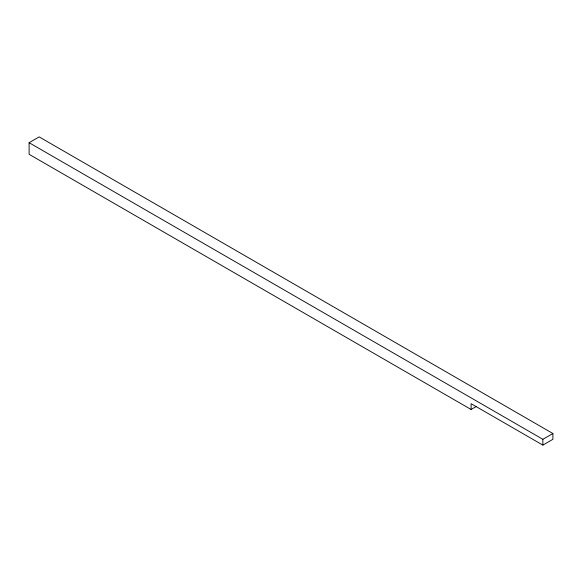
<?xml version="1.0" encoding="UTF-8"?>
<svg xmlns="http://www.w3.org/2000/svg" width="582" height="582" viewBox="0 0 582 582"><rect width="100%" height="100%" fill="white"/><g stroke="black" fill="none" stroke-linecap="round" stroke-linejoin="round"><path stroke-width="0.87" d="M471.1 409.481L29.1 154.295L29.1 142.692L39.147 136.894L552.9 433.51L552.9 439.308L542.853 445.106L471.1 403.682L471.1 409.481L476.513 406.36M29.1 142.692L542.853 439.308L552.9 433.51M542.853 439.308L542.853 445.106"/></g></svg>
